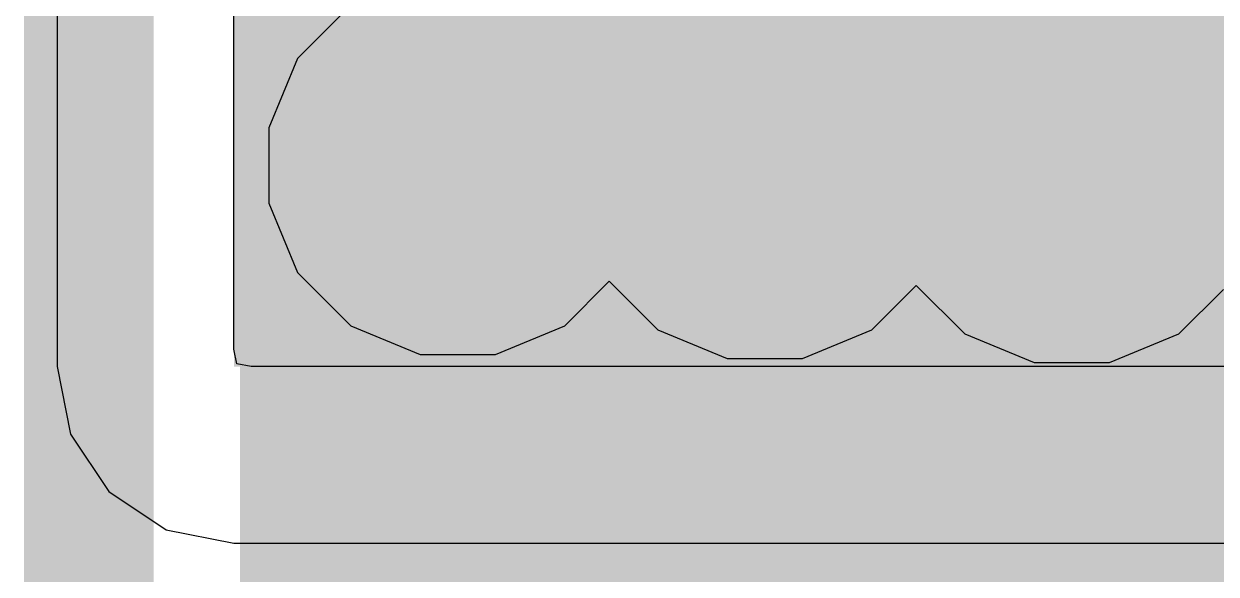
# Model space of a CAD drawing. Header units: inches. Extents: x -5 to 5328, y -4 to 5281.
# Drawn here: x 99.714 to 103.21, y 45.54 to 47.154 of the extents above; entities that cross this region are included whole.
import ezdxf

# ---------------------------------------------------------------- set-up
doc = ezdxf.new("R2010")
doc.units = ezdxf.units.IN
for name, color, linetype in [('Bottom Layer', 5, 'Continuous'), ('Bottom Solder', 6, 'Continuous'), ('Drill Drawing', 1, 'Continuous'), ('Layer 1', 16, 'Continuous'), ('Layer 2', 76, 'Continuous'), ('Top Layer', 1, 'Continuous'), ('Top Overlay', 2, 'Continuous'), ('Top Paste', 8, 'Continuous'), ('Top Solder', 216, 'Continuous'), ('Via Holes', 16, 'Continuous')]:
    doc.layers.add(name, color=color, linetype=linetype)

# ---------------------------------------------------------------- blocks, each defined once
blk = doc.blocks.new('RES_2512_91')
at = {"layer": 'Top Layer'}
blk.add_hatch(color=1, dxfattribs=at).paths.add_polyline_path([(-4.05, 1.7), (-2.45, 1.7), (-2.45, -1.7), (-4.05, -1.7)])
at = {"layer": 'Top Paste'}
blk.add_hatch(color=8, dxfattribs=at).paths.add_polyline_path([(-4.05, 1.7), (-2.45, 1.7), (-2.45, -1.7), (-4.05, -1.7)])
at = {"layer": 'Top Solder'}
blk.add_hatch(color=216, dxfattribs=at).paths.add_polyline_path([(-4.1516, 1.8016), (-2.3484, 1.8016), (-2.3484, -1.8016), (-4.1516, -1.8016)])
at = {"layer": 'Top Overlay'}
blk.add_lwpolyline([(-4.2418, 1.8542, 0.254, 0.254, 0), (4.2366, 1.8542, 0.254, 0.254, 0)], format="xyseb", dxfattribs=at)

msp = doc.modelspace()

# ---------------------------------------------------------------- hatches: boundary and pattern name
at = {"layer": 'Bottom Layer'}
msp.add_hatch(color=5, dxfattribs=at).paths.add_polyline_path([(100.33, 46.1488), (104.1837, 46.1488), (104.1837, 48.2075), (100.33, 48.2075)])
h = msp.add_hatch(color=5, dxfattribs=at)
edge = h.paths.add_edge_path()
edge.add_arc((100.9866, 46.7386), 0.3, 0, 360)
h = msp.add_hatch(color=5, dxfattribs=at)
edge = h.paths.add_edge_path()
edge.add_arc((101.8869, 46.7266), 0.3, 0, 360)
h = msp.add_hatch(color=5, dxfattribs=at)
edge = h.paths.add_edge_path()
edge.add_arc((102.7871, 46.7147), 0.3, 0, 360)
at = {"layer": 'Bottom Solder'}
h = msp.add_hatch(color=6, dxfattribs=at)
edge = h.paths.add_edge_path()
edge.add_arc((100.9866, 46.7386), 0.4016, 0, 360)
h = msp.add_hatch(color=6, dxfattribs=at)
edge = h.paths.add_edge_path()
edge.add_arc((101.8869, 46.7266), 0.4016, 0, 360)
h = msp.add_hatch(color=6, dxfattribs=at)
edge = h.paths.add_edge_path()
edge.add_arc((102.7871, 46.7147), 0.4016, 0, 360)
at = {"layer": 'Layer 1'}
h = msp.add_hatch(color=16, dxfattribs=at)
edge = h.paths.add_edge_path()
edge.add_arc((100.9866, 46.7386), 0.3, 0, 360)
h = msp.add_hatch(color=16, dxfattribs=at)
edge = h.paths.add_edge_path()
edge.add_arc((101.8869, 46.7266), 0.3, 0, 360)
h = msp.add_hatch(color=16, dxfattribs=at)
edge = h.paths.add_edge_path()
edge.add_arc((102.7871, 46.7147), 0.3, 0, 360)
at = {"layer": 'Layer 2'}
h = msp.add_hatch(color=76, dxfattribs=at)
edge = h.paths.add_edge_path()
edge.add_arc((100.9866, 46.7386), 0.3, 0, 360)
h = msp.add_hatch(color=76, dxfattribs=at)
edge = h.paths.add_edge_path()
edge.add_arc((101.8869, 46.7266), 0.3, 0, 360)
h = msp.add_hatch(color=76, dxfattribs=at)
edge = h.paths.add_edge_path()
edge.add_arc((102.7871, 46.7147), 0.3, 0, 360)
at = {"layer": 'Top Layer'}
msp.add_hatch(color=1, dxfattribs=at).paths.add_polyline_path([(100.6295, 44.3102), (104.0295, 44.3102), (104.0295, 49.0397), (100.6295, 49.0397)])
h = msp.add_hatch(color=1, dxfattribs=at)
edge = h.paths.add_edge_path()
edge.add_arc((100.9866, 46.7386), 0.3, 0, 360)
h = msp.add_hatch(color=1, dxfattribs=at)
edge = h.paths.add_edge_path()
edge.add_arc((101.8869, 46.7266), 0.3, 0, 360)
h = msp.add_hatch(color=1, dxfattribs=at)
edge = h.paths.add_edge_path()
edge.add_arc((102.7871, 46.7147), 0.3, 0, 360)
at = {"layer": 'Top Solder'}
h = msp.add_hatch(color=216, dxfattribs=at)
edge = h.paths.add_edge_path()
edge.add_arc((100.9866, 46.7386), 0.4016, 0, 360)
h = msp.add_hatch(color=216, dxfattribs=at)
edge = h.paths.add_edge_path()
edge.add_arc((101.8869, 46.7266), 0.4016, 0, 360)
h = msp.add_hatch(color=216, dxfattribs=at)
edge = h.paths.add_edge_path()
edge.add_arc((102.7871, 46.7147), 0.4016, 0, 360)
at = {"layer": 'Via Holes'}
h = msp.add_hatch(color=7, dxfattribs=at)
edge = h.paths.add_edge_path()
edge.add_arc((100.9866, 46.7386), 0.15, 0, 360)
h = msp.add_hatch(color=7, dxfattribs=at)
edge = h.paths.add_edge_path()
edge.add_arc((101.8869, 46.7266), 0.15, 0, 360)
h = msp.add_hatch(color=7, dxfattribs=at)
edge = h.paths.add_edge_path()
edge.add_arc((102.7871, 46.7147), 0.15, 0, 360)

# ---------------------------------------------------------------- linework, layer by layer
at = {"layer": 'Bottom Layer'}
for p, q in [((99.812, 48.2075), (99.812, 46.1488)), ((100.33, 46.1998), (100.33, 48.1565)), ((100.3385, 46.1572), (100.33, 46.1998)), ((99.812, 46.1488), (99.8515, 45.9505)), ((100.381, 46.1488), (100.3385, 46.1572)), ((104.1327, 46.1488), (100.381, 46.1488)), ((99.8515, 45.9505), (99.9638, 45.7825)), ((99.9638, 45.7825), (100.1318, 45.6702)), ((100.1318, 45.6702), (100.33, 45.6308)), ((100.33, 45.6308), (104.1837, 45.6308))]:
    msp.add_line(p, q, dxfattribs=at)
at = {"layer": 'Drill Drawing'}
for points in [[(100.8596, 46.8656, 0.0508, 0.0508, 0), (100.9866, 46.9926, 0.0508, 0.0508, 0)], [(100.9866, 46.9926, 0.0508, 0.0508, 0), (101.1136, 46.8656, 0.0508, 0.0508, 0)], [(101.7599, 46.8536, 0.0508, 0.0508, 0), (101.8869, 46.9806, 0.0508, 0.0508, 0)], [(101.8869, 46.9806, 0.0508, 0.0508, 0), (102.0139, 46.8536, 0.0508, 0.0508, 0)], [(102.6601, 46.8417, 0.0508, 0.0508, 0), (102.7871, 46.9687, 0.0508, 0.0508, 0)], [(102.7871, 46.9687, 0.0508, 0.0508, 0), (102.9141, 46.8417, 0.0508, 0.0508, 0)], [(100.9104, 46.8148, 0.0508, 0.0508, 0), (100.9866, 46.891, 0.0508, 0.0508, 0)], [(100.9866, 46.891, 0.0508, 0.0508, 0), (101.0628, 46.8148, 0.0508, 0.0508, 0)], [(100.7326, 46.8656, 0.0508, 0.0508, 0), (100.8596, 46.7386, 0.0508, 0.0508, 0)], [(100.7326, 46.8656, 0.0508, 0.0508, 0), (100.8596, 46.8656, 0.0508, 0.0508, 0)], [(101.1136, 46.8656, 0.0508, 0.0508, 0), (101.2406, 46.8656, 0.0508, 0.0508, 0)], [(101.1136, 46.7386, 0.0508, 0.0508, 0), (101.2406, 46.8656, 0.0508, 0.0508, 0)], [(101.6329, 46.8536, 0.0508, 0.0508, 0), (101.7599, 46.7266, 0.0508, 0.0508, 0)], [(101.6329, 46.8536, 0.0508, 0.0508, 0), (101.7599, 46.8536, 0.0508, 0.0508, 0)], [(101.8107, 46.8028, 0.0508, 0.0508, 0), (101.8869, 46.879, 0.0508, 0.0508, 0)], [(101.8869, 46.879, 0.0508, 0.0508, 0), (101.9631, 46.8028, 0.0508, 0.0508, 0)], [(102.0139, 46.8536, 0.0508, 0.0508, 0), (102.1409, 46.8536, 0.0508, 0.0508, 0)], [(102.0139, 46.7266, 0.0508, 0.0508, 0), (102.1409, 46.8536, 0.0508, 0.0508, 0)], [(102.7109, 46.7909, 0.0508, 0.0508, 0), (102.7871, 46.8671, 0.0508, 0.0508, 0)], [(102.7871, 46.8671, 0.0508, 0.0508, 0), (102.8633, 46.7909, 0.0508, 0.0508, 0)], [(102.5331, 46.8417, 0.0508, 0.0508, 0), (102.6601, 46.7147, 0.0508, 0.0508, 0)], [(102.5331, 46.8417, 0.0508, 0.0508, 0), (102.6601, 46.8417, 0.0508, 0.0508, 0)], [(102.9141, 46.8417, 0.0508, 0.0508, 0), (103.0411, 46.8417, 0.0508, 0.0508, 0)], [(102.9141, 46.7147, 0.0508, 0.0508, 0), (103.0411, 46.8417, 0.0508, 0.0508, 0)], [(100.8342, 46.8148, 0.0508, 0.0508, 0), (100.9104, 46.7386, 0.0508, 0.0508, 0)], [(100.8342, 46.8148, 0.0508, 0.0508, 0), (100.9104, 46.8148, 0.0508, 0.0508, 0)], [(101.0628, 46.8148, 0.0508, 0.0508, 0), (101.139, 46.8148, 0.0508, 0.0508, 0)], [(101.0628, 46.7386, 0.0508, 0.0508, 0), (101.139, 46.8148, 0.0508, 0.0508, 0)], [(101.7345, 46.8028, 0.0508, 0.0508, 0), (101.8107, 46.7266, 0.0508, 0.0508, 0)], [(101.7345, 46.8028, 0.0508, 0.0508, 0), (101.8107, 46.8028, 0.0508, 0.0508, 0)], [(101.9631, 46.8028, 0.0508, 0.0508, 0), (102.0393, 46.8028, 0.0508, 0.0508, 0)], [(101.9631, 46.7266, 0.0508, 0.0508, 0), (102.0393, 46.8028, 0.0508, 0.0508, 0)], [(102.6347, 46.7909, 0.0508, 0.0508, 0), (102.7109, 46.7147, 0.0508, 0.0508, 0)], [(102.6347, 46.7909, 0.0508, 0.0508, 0), (102.7109, 46.7909, 0.0508, 0.0508, 0)], [(102.8633, 46.7909, 0.0508, 0.0508, 0), (102.9395, 46.7909, 0.0508, 0.0508, 0)], [(102.8633, 46.7147, 0.0508, 0.0508, 0), (102.9395, 46.7909, 0.0508, 0.0508, 0)], [(100.7326, 46.6116, 0.0508, 0.0508, 0), (100.8596, 46.7386, 0.0508, 0.0508, 0)], [(100.8342, 46.6624, 0.0508, 0.0508, 0), (100.9104, 46.7386, 0.0508, 0.0508, 0)], [(101.0628, 46.7386, 0.0508, 0.0508, 0), (101.139, 46.6624, 0.0508, 0.0508, 0)], [(101.1136, 46.7386, 0.0508, 0.0508, 0), (101.2406, 46.6116, 0.0508, 0.0508, 0)], [(101.6329, 46.5996, 0.0508, 0.0508, 0), (101.7599, 46.7266, 0.0508, 0.0508, 0)], [(101.7345, 46.6504, 0.0508, 0.0508, 0), (101.8107, 46.7266, 0.0508, 0.0508, 0)], [(101.9631, 46.7266, 0.0508, 0.0508, 0), (102.0393, 46.6504, 0.0508, 0.0508, 0)], [(102.0139, 46.7266, 0.0508, 0.0508, 0), (102.1409, 46.5996, 0.0508, 0.0508, 0)], [(102.5331, 46.5877, 0.0508, 0.0508, 0), (102.6601, 46.7147, 0.0508, 0.0508, 0)], [(102.6347, 46.6385, 0.0508, 0.0508, 0), (102.7109, 46.7147, 0.0508, 0.0508, 0)], [(102.8633, 46.7147, 0.0508, 0.0508, 0), (102.9395, 46.6385, 0.0508, 0.0508, 0)], [(102.9141, 46.7147, 0.0508, 0.0508, 0), (103.0411, 46.5877, 0.0508, 0.0508, 0)], [(100.8342, 46.6624, 0.0508, 0.0508, 0), (100.9104, 46.6624, 0.0508, 0.0508, 0)], [(100.9104, 46.6624, 0.0508, 0.0508, 0), (100.9866, 46.5862, 0.0508, 0.0508, 0)], [(100.9866, 46.5862, 0.0508, 0.0508, 0), (101.0628, 46.6624, 0.0508, 0.0508, 0)], [(101.0628, 46.6624, 0.0508, 0.0508, 0), (101.139, 46.6624, 0.0508, 0.0508, 0)], [(101.7345, 46.6504, 0.0508, 0.0508, 0), (101.8107, 46.6504, 0.0508, 0.0508, 0)], [(101.8107, 46.6504, 0.0508, 0.0508, 0), (101.8869, 46.5742, 0.0508, 0.0508, 0)], [(101.8869, 46.5742, 0.0508, 0.0508, 0), (101.9631, 46.6504, 0.0508, 0.0508, 0)], [(101.9631, 46.6504, 0.0508, 0.0508, 0), (102.0393, 46.6504, 0.0508, 0.0508, 0)], [(100.7326, 46.6116, 0.0508, 0.0508, 0), (100.8596, 46.6116, 0.0508, 0.0508, 0)], [(100.8596, 46.6116, 0.0508, 0.0508, 0), (100.9866, 46.4846, 0.0508, 0.0508, 0)], [(100.9866, 46.4846, 0.0508, 0.0508, 0), (101.1136, 46.6116, 0.0508, 0.0508, 0)], [(101.1136, 46.6116, 0.0508, 0.0508, 0), (101.2406, 46.6116, 0.0508, 0.0508, 0)], [(102.6347, 46.6385, 0.0508, 0.0508, 0), (102.7109, 46.6385, 0.0508, 0.0508, 0)], [(102.7109, 46.6385, 0.0508, 0.0508, 0), (102.7871, 46.5623, 0.0508, 0.0508, 0)], [(102.7871, 46.5623, 0.0508, 0.0508, 0), (102.8633, 46.6385, 0.0508, 0.0508, 0)], [(102.8633, 46.6385, 0.0508, 0.0508, 0), (102.9395, 46.6385, 0.0508, 0.0508, 0)], [(101.6329, 46.5996, 0.0508, 0.0508, 0), (101.7599, 46.5996, 0.0508, 0.0508, 0)], [(101.7599, 46.5996, 0.0508, 0.0508, 0), (101.8869, 46.4726, 0.0508, 0.0508, 0)], [(101.8869, 46.4726, 0.0508, 0.0508, 0), (102.0139, 46.5996, 0.0508, 0.0508, 0)], [(102.0139, 46.5996, 0.0508, 0.0508, 0), (102.1409, 46.5996, 0.0508, 0.0508, 0)], [(102.5331, 46.5877, 0.0508, 0.0508, 0), (102.6601, 46.5877, 0.0508, 0.0508, 0)], [(102.6601, 46.5877, 0.0508, 0.0508, 0), (102.7871, 46.4607, 0.0508, 0.0508, 0)], [(102.7871, 46.4607, 0.0508, 0.0508, 0), (102.9141, 46.5877, 0.0508, 0.0508, 0)], [(102.9141, 46.5877, 0.0508, 0.0508, 0), (103.0411, 46.5877, 0.0508, 0.0508, 0)]]:
    msp.add_lwpolyline(points, format="xyseb", dxfattribs=at)
for points in [[(100.9739, 46.9926, 0.0254, 0.0254, 1), (100.9993, 46.9926, 0.0254, 0.0254, 1)], [(100.9739, 46.9926, 0.0254, 0.0254, 1), (100.9993, 46.9926, 0.0254, 0.0254, 1)], [(101.8742, 46.9806, 0.0254, 0.0254, 1), (101.8996, 46.9806, 0.0254, 0.0254, 1)], [(101.8742, 46.9806, 0.0254, 0.0254, 1), (101.8996, 46.9806, 0.0254, 0.0254, 1)], [(102.7744, 46.9687, 0.0254, 0.0254, 1), (102.7998, 46.9687, 0.0254, 0.0254, 1)], [(102.7744, 46.9687, 0.0254, 0.0254, 1), (102.7998, 46.9687, 0.0254, 0.0254, 1)], [(100.9739, 46.891, 0.0254, 0.0254, 1), (100.9993, 46.891, 0.0254, 0.0254, 1)], [(100.9739, 46.891, 0.0254, 0.0254, 1), (100.9993, 46.891, 0.0254, 0.0254, 1)], [(100.7199, 46.8656, 0.0254, 0.0254, 1), (100.7453, 46.8656, 0.0254, 0.0254, 1)], [(100.7199, 46.8656, 0.0254, 0.0254, 1), (100.7453, 46.8656, 0.0254, 0.0254, 1)], [(100.8469, 46.8656, 0.0254, 0.0254, 1), (100.8723, 46.8656, 0.0254, 0.0254, 1)], [(100.8469, 46.8656, 0.0254, 0.0254, 1), (100.8723, 46.8656, 0.0254, 0.0254, 1)], [(101.1009, 46.8656, 0.0254, 0.0254, 1), (101.1263, 46.8656, 0.0254, 0.0254, 1)], [(101.1009, 46.8656, 0.0254, 0.0254, 1), (101.1263, 46.8656, 0.0254, 0.0254, 1)], [(101.2279, 46.8656, 0.0254, 0.0254, 1), (101.2533, 46.8656, 0.0254, 0.0254, 1)], [(101.2279, 46.8656, 0.0254, 0.0254, 1), (101.2533, 46.8656, 0.0254, 0.0254, 1)], [(101.6202, 46.8536, 0.0254, 0.0254, 1), (101.6456, 46.8536, 0.0254, 0.0254, 1)], [(101.6202, 46.8536, 0.0254, 0.0254, 1), (101.6456, 46.8536, 0.0254, 0.0254, 1)], [(101.7472, 46.8536, 0.0254, 0.0254, 1), (101.7726, 46.8536, 0.0254, 0.0254, 1)], [(101.7472, 46.8536, 0.0254, 0.0254, 1), (101.7726, 46.8536, 0.0254, 0.0254, 1)], [(101.8742, 46.879, 0.0254, 0.0254, 1), (101.8996, 46.879, 0.0254, 0.0254, 1)], [(101.8742, 46.879, 0.0254, 0.0254, 1), (101.8996, 46.879, 0.0254, 0.0254, 1)], [(102.0012, 46.8536, 0.0254, 0.0254, 1), (102.0266, 46.8536, 0.0254, 0.0254, 1)], [(102.0012, 46.8536, 0.0254, 0.0254, 1), (102.0266, 46.8536, 0.0254, 0.0254, 1)], [(102.1282, 46.8536, 0.0254, 0.0254, 1), (102.1536, 46.8536, 0.0254, 0.0254, 1)], [(102.1282, 46.8536, 0.0254, 0.0254, 1), (102.1536, 46.8536, 0.0254, 0.0254, 1)], [(102.7744, 46.8671, 0.0254, 0.0254, 1), (102.7998, 46.8671, 0.0254, 0.0254, 1)], [(102.7744, 46.8671, 0.0254, 0.0254, 1), (102.7998, 46.8671, 0.0254, 0.0254, 1)], [(102.5204, 46.8417, 0.0254, 0.0254, 1), (102.5458, 46.8417, 0.0254, 0.0254, 1)], [(102.5204, 46.8417, 0.0254, 0.0254, 1), (102.5458, 46.8417, 0.0254, 0.0254, 1)], [(102.6474, 46.8417, 0.0254, 0.0254, 1), (102.6728, 46.8417, 0.0254, 0.0254, 1)], [(102.6474, 46.8417, 0.0254, 0.0254, 1), (102.6728, 46.8417, 0.0254, 0.0254, 1)], [(102.9014, 46.8417, 0.0254, 0.0254, 1), (102.9268, 46.8417, 0.0254, 0.0254, 1)], [(102.9014, 46.8417, 0.0254, 0.0254, 1), (102.9268, 46.8417, 0.0254, 0.0254, 1)], [(103.0284, 46.8417, 0.0254, 0.0254, 1), (103.0538, 46.8417, 0.0254, 0.0254, 1)], [(103.0284, 46.8417, 0.0254, 0.0254, 1), (103.0538, 46.8417, 0.0254, 0.0254, 1)], [(100.8215, 46.8148, 0.0254, 0.0254, 1), (100.8469, 46.8148, 0.0254, 0.0254, 1)], [(100.8215, 46.8148, 0.0254, 0.0254, 1), (100.8469, 46.8148, 0.0254, 0.0254, 1)], [(100.8977, 46.8148, 0.0254, 0.0254, 1), (100.9231, 46.8148, 0.0254, 0.0254, 1)], [(100.8977, 46.8148, 0.0254, 0.0254, 1), (100.9231, 46.8148, 0.0254, 0.0254, 1)], [(101.0501, 46.8148, 0.0254, 0.0254, 1), (101.0755, 46.8148, 0.0254, 0.0254, 1)], [(101.0501, 46.8148, 0.0254, 0.0254, 1), (101.0755, 46.8148, 0.0254, 0.0254, 1)], [(101.1263, 46.8148, 0.0254, 0.0254, 1), (101.1517, 46.8148, 0.0254, 0.0254, 1)], [(101.1263, 46.8148, 0.0254, 0.0254, 1), (101.1517, 46.8148, 0.0254, 0.0254, 1)], [(101.7218, 46.8028, 0.0254, 0.0254, 1), (101.7472, 46.8028, 0.0254, 0.0254, 1)], [(101.7218, 46.8028, 0.0254, 0.0254, 1), (101.7472, 46.8028, 0.0254, 0.0254, 1)], [(101.798, 46.8028, 0.0254, 0.0254, 1), (101.8234, 46.8028, 0.0254, 0.0254, 1)], [(101.798, 46.8028, 0.0254, 0.0254, 1), (101.8234, 46.8028, 0.0254, 0.0254, 1)], [(101.9504, 46.8028, 0.0254, 0.0254, 1), (101.9758, 46.8028, 0.0254, 0.0254, 1)], [(101.9504, 46.8028, 0.0254, 0.0254, 1), (101.9758, 46.8028, 0.0254, 0.0254, 1)], [(102.0266, 46.8028, 0.0254, 0.0254, 1), (102.052, 46.8028, 0.0254, 0.0254, 1)], [(102.0266, 46.8028, 0.0254, 0.0254, 1), (102.052, 46.8028, 0.0254, 0.0254, 1)], [(102.622, 46.7909, 0.0254, 0.0254, 1), (102.6474, 46.7909, 0.0254, 0.0254, 1)], [(102.622, 46.7909, 0.0254, 0.0254, 1), (102.6474, 46.7909, 0.0254, 0.0254, 1)], [(102.6982, 46.7909, 0.0254, 0.0254, 1), (102.7236, 46.7909, 0.0254, 0.0254, 1)], [(102.6982, 46.7909, 0.0254, 0.0254, 1), (102.7236, 46.7909, 0.0254, 0.0254, 1)], [(102.8506, 46.7909, 0.0254, 0.0254, 1), (102.876, 46.7909, 0.0254, 0.0254, 1)], [(102.8506, 46.7909, 0.0254, 0.0254, 1), (102.876, 46.7909, 0.0254, 0.0254, 1)], [(102.9268, 46.7909, 0.0254, 0.0254, 1), (102.9522, 46.7909, 0.0254, 0.0254, 1)], [(102.9268, 46.7909, 0.0254, 0.0254, 1), (102.9522, 46.7909, 0.0254, 0.0254, 1)], [(100.8469, 46.7386, 0.0254, 0.0254, 1), (100.8723, 46.7386, 0.0254, 0.0254, 1)], [(100.8469, 46.7386, 0.0254, 0.0254, 1), (100.8723, 46.7386, 0.0254, 0.0254, 1)], [(100.8977, 46.7386, 0.0254, 0.0254, 1), (100.9231, 46.7386, 0.0254, 0.0254, 1)], [(100.8977, 46.7386, 0.0254, 0.0254, 1), (100.9231, 46.7386, 0.0254, 0.0254, 1)], [(101.0501, 46.7386, 0.0254, 0.0254, 1), (101.0755, 46.7386, 0.0254, 0.0254, 1)], [(101.0501, 46.7386, 0.0254, 0.0254, 1), (101.0755, 46.7386, 0.0254, 0.0254, 1)], [(101.1009, 46.7386, 0.0254, 0.0254, 1), (101.1263, 46.7386, 0.0254, 0.0254, 1)], [(101.1009, 46.7386, 0.0254, 0.0254, 1), (101.1263, 46.7386, 0.0254, 0.0254, 1)], [(101.7472, 46.7266, 0.0254, 0.0254, 1), (101.7726, 46.7266, 0.0254, 0.0254, 1)], [(101.7472, 46.7266, 0.0254, 0.0254, 1), (101.7726, 46.7266, 0.0254, 0.0254, 1)], [(101.798, 46.7266, 0.0254, 0.0254, 1), (101.8234, 46.7266, 0.0254, 0.0254, 1)], [(101.798, 46.7266, 0.0254, 0.0254, 1), (101.8234, 46.7266, 0.0254, 0.0254, 1)], [(101.9504, 46.7266, 0.0254, 0.0254, 1), (101.9758, 46.7266, 0.0254, 0.0254, 1)], [(101.9504, 46.7266, 0.0254, 0.0254, 1), (101.9758, 46.7266, 0.0254, 0.0254, 1)], [(102.0012, 46.7266, 0.0254, 0.0254, 1), (102.0266, 46.7266, 0.0254, 0.0254, 1)], [(102.0012, 46.7266, 0.0254, 0.0254, 1), (102.0266, 46.7266, 0.0254, 0.0254, 1)], [(102.6474, 46.7147, 0.0254, 0.0254, 1), (102.6728, 46.7147, 0.0254, 0.0254, 1)], [(102.6474, 46.7147, 0.0254, 0.0254, 1), (102.6728, 46.7147, 0.0254, 0.0254, 1)], [(102.6982, 46.7147, 0.0254, 0.0254, 1), (102.7236, 46.7147, 0.0254, 0.0254, 1)], [(102.6982, 46.7147, 0.0254, 0.0254, 1), (102.7236, 46.7147, 0.0254, 0.0254, 1)], [(102.8506, 46.7147, 0.0254, 0.0254, 1), (102.876, 46.7147, 0.0254, 0.0254, 1)], [(102.8506, 46.7147, 0.0254, 0.0254, 1), (102.876, 46.7147, 0.0254, 0.0254, 1)], [(102.9014, 46.7147, 0.0254, 0.0254, 1), (102.9268, 46.7147, 0.0254, 0.0254, 1)], [(102.9014, 46.7147, 0.0254, 0.0254, 1), (102.9268, 46.7147, 0.0254, 0.0254, 1)], [(100.8215, 46.6624, 0.0254, 0.0254, 1), (100.8469, 46.6624, 0.0254, 0.0254, 1)], [(100.8215, 46.6624, 0.0254, 0.0254, 1), (100.8469, 46.6624, 0.0254, 0.0254, 1)], [(100.8977, 46.6624, 0.0254, 0.0254, 1), (100.9231, 46.6624, 0.0254, 0.0254, 1)], [(100.8977, 46.6624, 0.0254, 0.0254, 1), (100.9231, 46.6624, 0.0254, 0.0254, 1)], [(101.0501, 46.6624, 0.0254, 0.0254, 1), (101.0755, 46.6624, 0.0254, 0.0254, 1)], [(101.0501, 46.6624, 0.0254, 0.0254, 1), (101.0755, 46.6624, 0.0254, 0.0254, 1)], [(101.1263, 46.6624, 0.0254, 0.0254, 1), (101.1517, 46.6624, 0.0254, 0.0254, 1)], [(101.1263, 46.6624, 0.0254, 0.0254, 1), (101.1517, 46.6624, 0.0254, 0.0254, 1)], [(101.7218, 46.6504, 0.0254, 0.0254, 1), (101.7472, 46.6504, 0.0254, 0.0254, 1)], [(101.7218, 46.6504, 0.0254, 0.0254, 1), (101.7472, 46.6504, 0.0254, 0.0254, 1)], [(101.798, 46.6504, 0.0254, 0.0254, 1), (101.8234, 46.6504, 0.0254, 0.0254, 1)], [(101.798, 46.6504, 0.0254, 0.0254, 1), (101.8234, 46.6504, 0.0254, 0.0254, 1)], [(101.9504, 46.6504, 0.0254, 0.0254, 1), (101.9758, 46.6504, 0.0254, 0.0254, 1)], [(101.9504, 46.6504, 0.0254, 0.0254, 1), (101.9758, 46.6504, 0.0254, 0.0254, 1)], [(102.0266, 46.6504, 0.0254, 0.0254, 1), (102.052, 46.6504, 0.0254, 0.0254, 1)], [(102.0266, 46.6504, 0.0254, 0.0254, 1), (102.052, 46.6504, 0.0254, 0.0254, 1)], [(100.7199, 46.6116, 0.0254, 0.0254, 1), (100.7453, 46.6116, 0.0254, 0.0254, 1)], [(100.7199, 46.6116, 0.0254, 0.0254, 1), (100.7453, 46.6116, 0.0254, 0.0254, 1)], [(100.8469, 46.6116, 0.0254, 0.0254, 1), (100.8723, 46.6116, 0.0254, 0.0254, 1)], [(100.8469, 46.6116, 0.0254, 0.0254, 1), (100.8723, 46.6116, 0.0254, 0.0254, 1)], [(101.1009, 46.6116, 0.0254, 0.0254, 1), (101.1263, 46.6116, 0.0254, 0.0254, 1)], [(101.1009, 46.6116, 0.0254, 0.0254, 1), (101.1263, 46.6116, 0.0254, 0.0254, 1)], [(101.2279, 46.6116, 0.0254, 0.0254, 1), (101.2533, 46.6116, 0.0254, 0.0254, 1)], [(101.2279, 46.6116, 0.0254, 0.0254, 1), (101.2533, 46.6116, 0.0254, 0.0254, 1)], [(102.622, 46.6385, 0.0254, 0.0254, 1), (102.6474, 46.6385, 0.0254, 0.0254, 1)], [(102.622, 46.6385, 0.0254, 0.0254, 1), (102.6474, 46.6385, 0.0254, 0.0254, 1)], [(102.6982, 46.6385, 0.0254, 0.0254, 1), (102.7236, 46.6385, 0.0254, 0.0254, 1)], [(102.6982, 46.6385, 0.0254, 0.0254, 1), (102.7236, 46.6385, 0.0254, 0.0254, 1)], [(102.8506, 46.6385, 0.0254, 0.0254, 1), (102.876, 46.6385, 0.0254, 0.0254, 1)], [(102.8506, 46.6385, 0.0254, 0.0254, 1), (102.876, 46.6385, 0.0254, 0.0254, 1)], [(102.9268, 46.6385, 0.0254, 0.0254, 1), (102.9522, 46.6385, 0.0254, 0.0254, 1)], [(102.9268, 46.6385, 0.0254, 0.0254, 1), (102.9522, 46.6385, 0.0254, 0.0254, 1)], [(100.9739, 46.5862, 0.0254, 0.0254, 1), (100.9993, 46.5862, 0.0254, 0.0254, 1)], [(100.9739, 46.5862, 0.0254, 0.0254, 1), (100.9993, 46.5862, 0.0254, 0.0254, 1)], [(101.6202, 46.5996, 0.0254, 0.0254, 1), (101.6456, 46.5996, 0.0254, 0.0254, 1)], [(101.6202, 46.5996, 0.0254, 0.0254, 1), (101.6456, 46.5996, 0.0254, 0.0254, 1)], [(101.7472, 46.5996, 0.0254, 0.0254, 1), (101.7726, 46.5996, 0.0254, 0.0254, 1)], [(101.7472, 46.5996, 0.0254, 0.0254, 1), (101.7726, 46.5996, 0.0254, 0.0254, 1)], [(101.8742, 46.5742, 0.0254, 0.0254, 1), (101.8996, 46.5742, 0.0254, 0.0254, 1)], [(101.8742, 46.5742, 0.0254, 0.0254, 1), (101.8996, 46.5742, 0.0254, 0.0254, 1)], [(102.0012, 46.5996, 0.0254, 0.0254, 1), (102.0266, 46.5996, 0.0254, 0.0254, 1)], [(102.0012, 46.5996, 0.0254, 0.0254, 1), (102.0266, 46.5996, 0.0254, 0.0254, 1)], [(102.1282, 46.5996, 0.0254, 0.0254, 1), (102.1536, 46.5996, 0.0254, 0.0254, 1)], [(102.1282, 46.5996, 0.0254, 0.0254, 1), (102.1536, 46.5996, 0.0254, 0.0254, 1)], [(102.5204, 46.5877, 0.0254, 0.0254, 1), (102.5458, 46.5877, 0.0254, 0.0254, 1)], [(102.5204, 46.5877, 0.0254, 0.0254, 1), (102.5458, 46.5877, 0.0254, 0.0254, 1)], [(102.6474, 46.5877, 0.0254, 0.0254, 1), (102.6728, 46.5877, 0.0254, 0.0254, 1)], [(102.6474, 46.5877, 0.0254, 0.0254, 1), (102.6728, 46.5877, 0.0254, 0.0254, 1)], [(102.9014, 46.5877, 0.0254, 0.0254, 1), (102.9268, 46.5877, 0.0254, 0.0254, 1)], [(102.9014, 46.5877, 0.0254, 0.0254, 1), (102.9268, 46.5877, 0.0254, 0.0254, 1)], [(103.0284, 46.5877, 0.0254, 0.0254, 1), (103.0538, 46.5877, 0.0254, 0.0254, 1)], [(103.0284, 46.5877, 0.0254, 0.0254, 1), (103.0538, 46.5877, 0.0254, 0.0254, 1)], [(102.7744, 46.5623, 0.0254, 0.0254, 1), (102.7998, 46.5623, 0.0254, 0.0254, 1)], [(102.7744, 46.5623, 0.0254, 0.0254, 1), (102.7998, 46.5623, 0.0254, 0.0254, 1)], [(100.9739, 46.4846, 0.0254, 0.0254, 1), (100.9993, 46.4846, 0.0254, 0.0254, 1)], [(100.9739, 46.4846, 0.0254, 0.0254, 1), (100.9993, 46.4846, 0.0254, 0.0254, 1)], [(101.8742, 46.4726, 0.0254, 0.0254, 1), (101.8996, 46.4726, 0.0254, 0.0254, 1)], [(101.8742, 46.4726, 0.0254, 0.0254, 1), (101.8996, 46.4726, 0.0254, 0.0254, 1)], [(102.7744, 46.4607, 0.0254, 0.0254, 1), (102.7998, 46.4607, 0.0254, 0.0254, 1)], [(102.7744, 46.4607, 0.0254, 0.0254, 1), (102.7998, 46.4607, 0.0254, 0.0254, 1)]]:
    msp.add_lwpolyline(points, format="xyseb", close=True, dxfattribs=at)
at = {"layer": 'Layer 2'}
for p, q in [((100.6607, 47.196), (100.517, 47.0524)), ((100.517, 47.0524), (100.4326, 46.8488)), ((100.4326, 46.8488), (100.4326, 46.6284)), ((100.4326, 46.6284), (100.517, 46.4247)), ((100.517, 46.4247), (100.6728, 46.2689)), ((101.3005, 46.2689), (101.4308, 46.3992)), ((101.4308, 46.3992), (101.5731, 46.257)), ((102.2007, 46.257), (102.331, 46.3873)), ((102.331, 46.3873), (102.4733, 46.245)), ((103.1009, 46.245), (103.2313, 46.3754)), ((100.6728, 46.2689), (100.8764, 46.1846)), ((101.0968, 46.1846), (101.3005, 46.2689)), ((101.5731, 46.257), (101.7767, 46.1726)), ((101.9971, 46.1726), (102.2007, 46.257)), ((102.4733, 46.245), (102.6769, 46.1607)), ((102.8973, 46.1607), (103.1009, 46.245)), ((100.8764, 46.1846), (101.0968, 46.1846)), ((101.7767, 46.1726), (101.9971, 46.1726)), ((102.6769, 46.1607), (102.8973, 46.1607))]:
    msp.add_line(p, q, dxfattribs=at)
at = {"layer": 'Top Layer'}
for points in [[(99.9048, 43.2523, 0.381, 0.381, 0), (99.9048, 50.3242, 0.381, 0.381, 0)], [(102.3295, 46.6749, 0.3048, 0.3048, 0), (102.3295, 47.3206, 0.3048, 0.3048, 0)]]:
    msp.add_lwpolyline(points, format="xyseb", dxfattribs=at)
msp.add_lwpolyline([(102.2533, 46.6749, 0.1524, 0.1524, 1), (102.4057, 46.6749, 0.1524, 0.1524, 1)], format="xyseb", close=True, dxfattribs=at)

# ---------------------------------------------------------------- block references
at = {"rotation": 90}
msp.add_blockref('RES_2512_91', (102.3295, 48.5774), dxfattribs=at)

doc.saveas('drawing.dxf')
